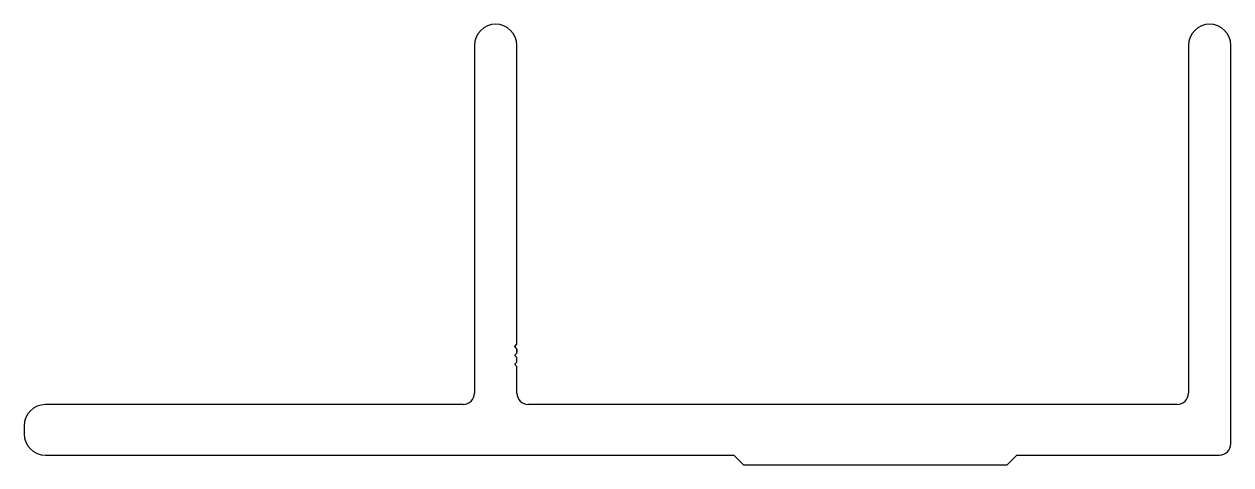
# Model space of a CAD drawing. Extents: x -75 to 61, y 1 to 51.
import ezdxf

# ---------------------------------------------------------------- set-up
doc = ezdxf.new("R2010")
doc.units = 0
doc.layers.get('0').update_dxf_attribs({"linetype": 'CONTINUOUS'})

msp = doc.modelspace()

# ---------------------------------------------------------------- linework, layer by layer
at = {"color": 7}
for p, q in [((58.38, 50.84), (58.38, 50.84)), ((-24.57, 48.44), (-24.57, 9.19)), ((-19.78, 14.81), (-19.78, 48.44)), ((55.98, 48.44), (55.98, 9.19)), ((60.77, 3.47), (60.77, 48.44)), ((-20.02, 14.47), (-19.85, 14.64)), ((-19.85, 14.28), (-20.02, 14.45)), ((-20.02, 13.47), (-19.85, 13.64)), ((-19.78, 14.81), (-19.78, 14.81)), ((-19.78, 14.81), (-19.78, 14.81)), ((-19.78, 13.81), (-19.78, 14.11)), ((-19.78, 14.11), (-19.78, 13.81)), ((-19.78, 13.81), (-19.78, 14.11)), ((-19.78, 14.11), (-19.78, 13.81)), ((-19.78, 13.81), (-19.78, 14.11)), ((-19.85, 13.28), (-20.02, 13.45)), ((-20.02, 12.47), (-19.85, 12.64)), ((-19.85, 12.28), (-20.02, 12.45)), ((-19.78, 12.81), (-19.78, 13.11)), ((-19.78, 9.19), (-19.78, 12.11)), ((-19.78, 12.11), (-19.78, 12.11)), ((-25.84, 7.92), (-72.97, 7.92)), ((54.71, 7.92), (-18.51, 7.92)), ((-75.37, 5.52), (-75.37, 4.59)), ((-72.97, 2.2), (4.69, 2.2)), ((4.69, 2.2), (5.78, 1.11)), ((35.55, 1.11), (36.64, 2.2)), ((36.64, 2.2), (59.5, 2.2)), ((5.78, 1.11), (35.55, 1.11))]:
    msp.add_line(p, q, dxfattribs=at)
for centre, radius, start, end in [((-22.17, 48.44), 2.39, 90, 180), ((-22.17, 48.44), 2.39, 0, 90), ((58.38, 48.44), 2.39, 90, 180), ((58.38, 48.44), 2.39, 0, 90), ((-20.02, 14.46), 0.008, 135, 225), ((-20.03, 14.81), 0.25, 315, 360), ((-20.03, 14.11), 0.25, 0, 45), ((-20.03, 13.81), 0.25, 315, 360), ((-20.02, 13.46), 0.008, 135, 225), ((-20.02, 12.46), 0.008, 135, 225), ((-20.03, 13.11), 0.25, 360, 45), ((-20.03, 12.81), 0.25, 315, 360), ((-20.03, 12.11), 0.25, 0, 45), ((-25.84, 9.19), 1.27, 270, 360), ((-18.51, 9.19), 1.27, 180, 270), ((54.71, 9.19), 1.27, 270, 360), ((-72.97, 5.52), 2.39, 90, 180), ((-72.97, 4.59), 2.39, 180, 270), ((59.5, 3.47), 1.27, 270, 0)]:
    msp.add_arc(centre, radius, start, end, dxfattribs=at)

doc.saveas('drawing.dxf')
